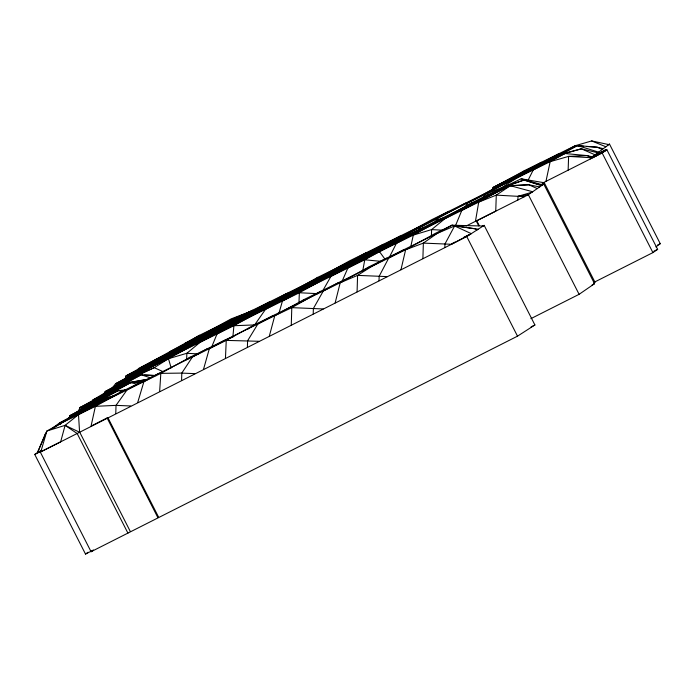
<?xml version="1.0" encoding="UTF-8"?>
<svg xmlns="http://www.w3.org/2000/svg" width="695" height="695" viewBox="0 0 695 695"><rect width="100%" height="100%" fill="white"/><g stroke="black" fill="none" stroke-linecap="round" stroke-linejoin="round"><path stroke-width="1.04" d="M115.778 413.534L116.022 405.367L127.02 389.93L141.745 381.807M181.586 380.347L181.803 373.093L192.446 356.961L207.171 348.829M247.394 347.17L247.585 340.819L257.871 323.983L272.596 315.86L274.69 315.339M291.274 325.043L291.796 307.65L321.125 291.17M313.21 313.984L313.367 308.545L323.297 291.014L338.022 282.891M357.082 291.865L357.578 275.376L371.825 266.324L386.55 258.201M379.018 280.806L379.157 276.28L388.731 258.045L403.447 249.922L405.541 249.67M422.89 258.679L423.359 243.111L437.251 233.355L451.976 225.232L483.164 226.014M444.826 247.62L444.939 244.006L454.617 225.971L478.195 229.211M186.642 359.732L186.851 353.286L200.117 342.288L317.902 277.288L436.208 219.316L465.65 203.062M431.404 236.091L431.612 229.593L444.922 218.682L489.089 194.313M517.897 199.995L518.018 196.329L531.988 192.22M568.145 170.179L568.606 156.392L587.058 155.593L592.305 156.844M590.333 158.973L590.376 157.669L605.328 149.998L606.883 149.755L657.635 249.357L652.909 252.606L594.868 281.909M298.989 302.16L299.345 292.751L431.856 219.629L550.162 161.657L564.887 153.525L581.35 148.834L597.804 152.761M225.458 358.229L226.249 340.394L255.699 324.148L340.203 282.735L369.644 266.48L437.251 233.355L454.617 225.971L471.288 233.65L451.463 244.275L423.359 243.111L405.628 249.766L304.219 299.458L274.777 315.704L190.265 357.117L160.823 373.363L59.414 423.055L50.831 429.345M159.65 391.415L160.823 373.363L181.803 373.093L194.904 373.641M436 222.504L436.208 219.316L440.448 219.351M232.912 336.51L233.911 325.72L366.421 252.598M475.45 221.323L478.725 202.115L508.167 185.869L524.047 180.014L541.865 185.417M362.721 270.981L364.771 259.782L423.663 227.282M125.56 377.95L125.977 375.891L199.587 335.268L233.39 318.701L248.897 312.107L231.218 318.857L128.149 375.734L126.516 378.367M545.957 181.378L550.162 161.657L568.606 156.392L592.653 157.808L606.057 150.328L605.328 149.998L594.79 155.845L604.702 150.989M410.58 247.576L413.299 235.092L472.192 202.593L505.995 186.025L521.18 178.823L544.289 182.75L595.042 282.352L593.504 283.447M45.218 435.157L45.679 433.115L37.634 452.48L40.432 450.933M69.543 417.73L70.004 415.68L128.671 382.754L145.95 379.635L126.499 382.91L92.948 399.972L128.671 382.754L143.726 381.746L130.851 382.597L80.151 407.444L77.823 412.126M492.668 189.431L493.129 187.381L509.826 178.693L577.432 145.559L597.127 147.21L603.303 148.687M400.954 269.738L405.628 249.766L435.079 233.511L451.976 225.232L474.894 228.759L477.222 229.828M335.146 302.924L340.203 282.735L357.578 275.376L387.323 276.619M483.928 197.675L484.736 194.626L558.346 154.003M269.33 336.111L274.777 315.704L291.796 307.65L323.184 308.954M68.796 418.599L70.004 415.68L105.762 398.53L107.942 398.365L78.492 414.62L65.095 425.349L60.656 441.864L40.84 451.75L46.869 431.022L105.762 398.53L113.919 396.037M125.109 378.992L125.977 375.891L413.299 235.092L431.612 229.593L443.002 230.227M203.522 369.288L209.351 348.673L224.068 340.55L233.807 336.519M79.256 410.554L80.151 407.444L139.043 374.944L154.203 367.681L168.485 358.69L286.27 293.698L291.335 292.056M278.886 313.436L282.439 301.031L400.224 236.039M137.714 402.474L143.917 381.651L158.642 373.519L161.744 372.668M104.554 393.457L105.24 391.502L252.476 310.257M211.801 346.692L217.014 334L349.524 260.886L484.736 194.626L502.129 187.311L516.359 178.215L575.251 145.715L591.68 140.937L608.811 144.603M491.921 190.3L493.129 187.381L562.707 153.691L581.35 148.834L595.033 154.82M455.373 225.953L461.819 210.403L505.995 186.025L524.047 180.014L539.502 185.078M40.927 451.185L37.4 452.636L46.869 431.022L65.095 425.349L79.317 432.099M341.645 282.3L347.865 268.062L406.757 235.562L404.586 235.718L184.87 343.391M494.154 188.727L495.101 186.816L524.551 170.57L575.251 145.715L583.583 146.289M528.113 180.187L533.256 169.936L577.432 145.559L598.656 152.136M389.808 256.368L396.393 243.372L440.56 218.995L444.539 217.544M322.584 291.066L330.968 276.341L448.753 211.35M80.681 409.981L82.323 407.279L141.224 374.787L156.271 375.535M103.616 394.169L105.24 391.502L139.043 374.944M465.641 206.398L467.831 202.905L541.448 162.283M80.568 409.998L82.323 407.279L116.126 390.72L125.864 390.19L118.306 390.564L84.503 407.122M129.079 377.263L130.33 375.569L299.345 292.751L317.763 293.664M523.266 172.186L524.551 170.57M112.216 387.94L115.605 383.701L233.39 318.701M368.359 268.096L369.644 266.48M137.401 370.079L138.757 368.385L155.419 359.636L510.347 185.713L528.721 184.757L539.668 186.929M60.265 424.541L61.594 422.899L95.397 406.332L124.839 390.086M167.955 353.764L170.145 351.514L508.167 185.869L528.721 184.757L537.27 188.58M68.301 418.807L71.959 415.089L130.851 382.597L138.018 384.483M492.903 189.031L495.101 186.816M118.35 384.822L119.966 383.379L136.863 375.1L154.203 367.681L162.682 371.478M495.648 188.067L497.281 186.66L564.887 153.525L587.058 155.593L591.419 157.496M301.734 301.491L304.219 299.458M187.754 359.089L190.265 357.117M655.898 246.925L660.25 243.693L609.498 144.091L591.228 157.643L606.883 149.755L602.157 153.004L542.187 183.28M314.47 279.764L317.902 277.288M540.441 185.478L544.289 182.75M91.071 551.726L517.514 336.163L534.907 324.973L484.163 225.371L466.762 236.561L40.319 452.115L91.071 551.726L93.434 550.066L85.502 554.063L34.75 454.461L38.268 452.045M478.725 225.84L476.257 221.001L495.752 211.167L496.282 195.121L510.347 185.713L532.665 191.751M530.876 318.658L579.109 294.315L594.529 283.708L543.777 184.106L528.356 194.713L476.257 221.001M85.502 554.063L88.143 552.256M466.944 206.12L472.192 202.593M53.637 428.007L61.594 422.899M247.672 329.117L249.453 328.014M251.234 326.911L255.699 324.148M92.948 399.972L107.421 391.346L269.373 301.978M187.867 342.201L199.587 335.268M59.414 423.055L118.306 390.564L122.363 391.659M383.327 244.319L265.542 309.318L254.631 324.921L233.911 325.72L115.605 383.701M595.485 156.132L604.685 151.058M605.606 150.546L606.257 150.19L605.328 149.998L606.057 150.328M451.872 243.737L454.634 242.208M70.004 415.68L103.581 398.687L114.892 395.542M607.63 145.038L609.498 144.091M657.444 245.118L660.25 243.693M541.336 185.339L543.777 184.106M466.102 226.04L476.718 220.68L479.185 225.519M482.226 226.344L484.163 225.371M34.75 454.461L40.918 451.35M653.952 251.216L657.635 249.357M592.088 284.941L594.529 283.708M531.049 326.928L534.907 324.973M140.694 367.768L478.725 202.115L496.282 195.121L524.438 196.685M128.149 375.734L364.771 259.782L381.703 261.424M198.24 353.92L186.851 353.286L168.485 358.69L117.785 383.536L114.884 386.55L117.785 383.536L235.57 318.545L237.733 318.666M107.421 391.346L141.224 374.787L150.111 377.698M74.139 414.932L226.249 340.394L259.044 341.297M463.86 237.29L469.429 234.562M37.4 452.636L41.257 450.751M518.018 196.329L528.356 194.713L579.109 294.315M80.151 407.444L82.323 407.279M103.581 398.687L106.787 398.548M562.707 153.691L564.835 153.63M144.421 375.144L156.271 375.587M130.764 405.976L116.022 405.367L95.397 406.332L91.054 426.131L107.838 417.539L158.59 517.141M586.71 146.497L597.127 147.21L602.27 149.451M521.18 178.823L541.666 184.609M451.976 225.232L454.617 225.971M591.68 140.937L605.884 146.775M65.095 425.349L77.18 433.532L127.932 533.135M419.302 227.595L420.762 229.072M379.496 251.651L385.117 259.365M602.157 153.004L652.909 252.606M466.762 236.561L517.514 336.163M107.126 418.025L157.878 517.627M130.33 531.527L79.578 431.925L78.492 414.62M168.485 358.69L171.144 367.916"/></g></svg>
